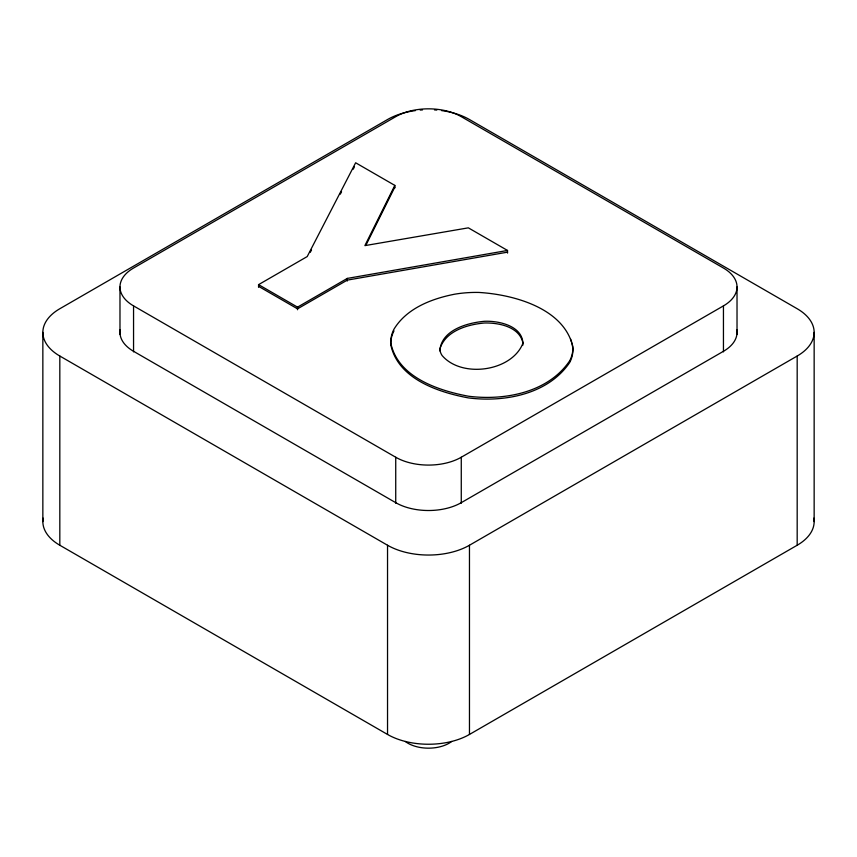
<?xml version="1.0" encoding="UTF-8"?>
<svg xmlns="http://www.w3.org/2000/svg" width="857" height="857" viewBox="0 0 857 857"><rect width="100%" height="100%" fill="white"/><g stroke="black" fill="none" stroke-linecap="round" stroke-linejoin="round"><path stroke-width="1.29" d="M119.98 286.956L119.98 334.262A46.342 26.76 0 0 1 120.226 331.498M737.02 286.956L737.02 334.262A46.342 26.76 0 0 0 736.774 331.498M439.877 350.909C441.044 330.149 467.215 322.789 484.548 321.289C499.417 320.657 523.895 326.238 522.877 345.125M439.952 348.745C445.597 330.802 467.643 324.439 484.548 322.993C498.795 322.661 519.46 326.699 522.963 342.95M522.877 343.421C511.661 371.552 461.709 378.537 442.105 355.516A33.798 19.518 0 0 1 439.877 349.217M258.568 287.266L258.568 284.642L307.213 256.564L355.644 162.776L394.82 185.391L364.889 245.627L468.34 227.844L507.526 250.458L507.526 253.083M366.057 244.963L394.82 187.094M310.277 252.322L311.509 249.944M340.315 194.153L341.547 191.775M353.191 169.225L354.412 166.847M258.568 284.642L297.529 307.138L347.278 278.418L507.526 250.458M133.553 305.885L395.73 457.242A46.342 26.76 0 0 0 461.27 457.242L723.447 305.885A46.342 26.76 0 0 0 723.447 268.037L461.27 116.67A46.342 26.76 0 0 0 395.73 116.67L133.553 268.037A46.342 26.76 0 0 0 133.553 305.885L133.553 351.863M415.474 110.585A57.933 33.444 0 0 0 387.535 119.53L59.819 308.734A57.933 33.444 0 0 0 59.819 356.03L387.535 545.245A57.933 33.444 0 0 0 469.465 545.245L797.181 356.03A57.933 33.444 0 0 0 797.181 308.734L469.465 119.53A57.933 33.444 0 0 0 441.526 110.585M43.161 518.142A57.933 33.444 0 0 0 59.819 545.245L387.535 734.449A57.933 33.444 0 0 0 469.465 734.449L797.181 545.245A57.933 33.444 0 0 0 813.839 518.142M507.526 252.162L347.278 280.121L297.529 308.841L258.568 286.345M570.505 338.911L571.715 342.457M572.112 343.646L572.84 348.392A75.909 43.825 0 0 1 569.723 362.457C548.18 394.359 504.355 402.544 468.329 397.894C438.098 392.206 398.087 378.912 390.835 344.975A76.294 44.05 0 0 1 393.984 330.866M814.15 332.387L814.15 521.592M797.181 356.03L797.181 545.245M723.447 305.885L723.447 351.863M469.465 545.245L469.465 734.449M461.27 457.242L461.27 503.23M395.73 457.242L395.73 503.23M394.82 185.391L394.82 188.015M387.535 545.245L387.535 734.449M347.278 278.418L347.278 281.032M297.529 307.138L297.529 309.752M59.819 356.03L59.819 545.245M42.85 332.387L42.85 521.592M420.155 110.082A57.933 33.444 0 0 1 422.512 109.91M434.488 109.91A57.933 33.444 0 0 1 436.845 110.082M120.226 329.624A46.342 26.76 0 0 0 133.553 351.306L395.73 502.673A46.342 26.76 0 0 0 461.27 502.673L723.447 351.306A46.342 26.76 0 0 0 736.774 329.624M451.693 741.466A28.967 16.722 0 0 1 405.307 741.466M569.723 360.754C548.18 392.667 504.355 400.84 468.329 396.202C438.098 390.503 398.087 377.209 390.835 343.282A76.294 44.05 0 0 1 393.984 329.174C406.647 308.306 431.585 298.75 454.499 294.23A75.823 43.771 0 0 1 478.881 292.441C513.364 294.487 564.024 308.102 572.84 346.699A75.909 43.825 0 0 1 569.723 360.754"/></g></svg>
